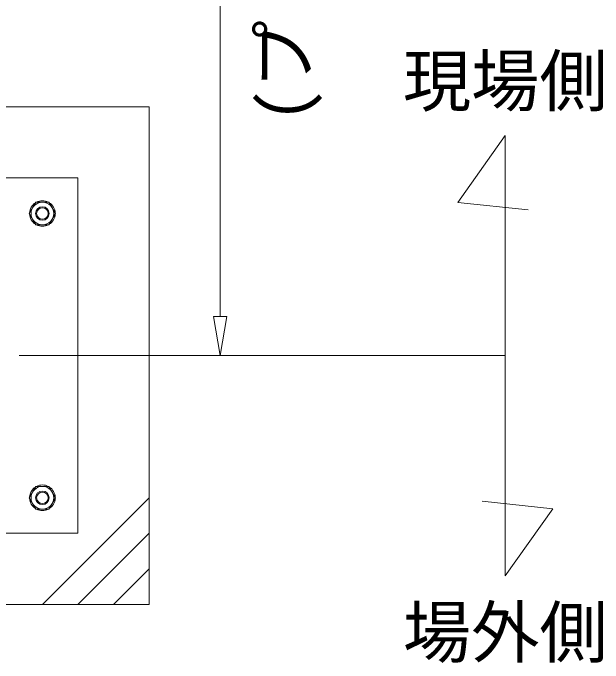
# Model space of a CAD drawing. Units: millimetres, scale not verified. Extents: x -10062 to 10062, y -16938 to 16938.
# Drawn here: x 446 to 1276, y -6495 to -5580 of the extents above; entities that cross this region are included whole.
import ezdxf
from ezdxf.enums import TextEntityAlignment as Align

# ---------------------------------------------------------------- set-up
doc = ezdxf.new("R2010")
doc.units = ezdxf.units.MM
doc.header["$LTSCALE"] = 90
doc.linetypes.add('CHAIN2', pattern=[12, 9, -1, 1, -1])
for name, color, linetype, lineweight in [('0-6_ﾎﾞﾙﾄ類', 134, 'Continuous', 18), ('0-9_基礎工事用PCA小', 134, 'Continuous', 18), ('0-C_寸法', 134, 'Continuous', 18), ('1-6_通芯', 134, 'CHAIN2', 18), ('1-B_文字', 134, 'Continuous', 18)]:
    doc.layers.add(name, color=color, linetype=linetype, lineweight=lineweight)
doc.styles.add('ＭＳ ゴシック', font='')
doc.styles.get('ＭＳ ゴシック').set_extended_font_data('MS Gothic')

msp = doc.modelspace()

# ---------------------------------------------------------------- linework, layer by layer
at = {"layer": '0-6_ﾎﾞﾙﾄ類'}
for points in [[(478.26, -5846.5), (469.03, -5862.5), (478.26, -5878.5), (496.74, -5878.5), (505.97, -5862.5), (496.74, -5846.5)], [(478.26, -6278.5), (469.03, -6262.5), (478.26, -6246.5), (496.74, -6246.5), (505.97, -6262.5), (496.74, -6278.5)]]:
    msp.add_lwpolyline(points, close=True, dxfattribs=at)
for centre, radius in [((487.5, -5862.5), 16), ((487.5, -5862.5), 9.52), ((487.5, -5862.5), 8.08), ((487.5, -6262.5), 16), ((487.5, -6262.5), 9.52), ((487.5, -6262.5), 8.08)]:
    msp.add_circle(centre, radius, dxfattribs=at)
for centre, start, end in [((487.5, -5862.5), 122.734, 177.266), ((487.5, -5862.5), 62.734, 117.266), ((487.5, -5862.5), 2.734, 57.266), ((487.5, -5862.5), 182.734, 237.266), ((487.5, -5862.5), 302.734, 357.266), ((487.5, -5862.5), 242.734, 297.266), ((487.5, -6262.5), 62.734, 117.266), ((487.5, -6262.5), 122.734, 177.266), ((487.5, -6262.5), 2.734, 57.266), ((487.5, -6262.5), 182.734, 237.266), ((487.5, -6262.5), 302.734, 357.266), ((487.5, -6262.5), 242.734, 297.266)]:
    msp.add_arc(centre, 18, start, end, dxfattribs=at)
at = {"layer": '0-9_基礎工事用PCA小'}
for p, q in [((637.5, -6262.5), (487.5, -6412.5)), ((637.5, -6312.5), (537.5, -6412.5)), ((637.5, -6362.5), (587.5, -6412.5))]:
    msp.add_line(p, q, dxfattribs=at)
for points in [[(202.22, -6412.5), (637.5, -6412.5), (637.5, -5712.5), (401.12, -5712.5)], [(401.12, -5812.5), (537.5, -5812.5), (537.5, -6312.5), (200.8, -6312.5)]]:
    msp.add_lwpolyline(points, dxfattribs=at)
at = {"layer": '0-C_寸法'}
for p, q in [((737.5, -4117.5), (737.5, -6007.5)), ((728.33, -6007.5), (737.5, -6062.5)), ((728.33, -6007.5), (746.67, -6007.5)), ((737.5, -6062.5), (746.67, -6007.5)), ((454.79, -6062.5), (738.5, -6062.5))]:
    msp.add_line(p, q, dxfattribs=at)
at = {"layer": '1-6_通芯'}
msp.add_line((-7062.5, -6062.5), (1138.5, -6062.5), dxfattribs=at)
at = {"layer": '1-B_文字'}
for points in [[(1138.5, -5752.55), (1071.76, -5847.15), (1170.76, -5857.57)], [(1138.5, -5752.55), (1138.5, -6372.45), (1205.24, -6277.85), (1106.24, -6267.43)]]:
    msp.add_lwpolyline(points, dxfattribs=at)

# ---------------------------------------------------------------- texts
at = {"layer": '0-C_寸法', "style": 'ＭＳ ゴシック'}
msp.add_text('(プレコン～打込単管芯々寸法)', height=70.38, rotation=90, dxfattribs=at).set_placement((883.1, -5734.5), align=Align.BOTTOM_LEFT)
at = {"layer": '1-B_文字', "style": 'ＭＳ ゴシック'}
for s, p in [('現場側', (994.5, -5732.15)), ('場外側', (994.5, -6508.05))]:
    msp.add_text(s, height=70.38, dxfattribs=at).set_placement(p, align=Align.BOTTOM_LEFT)

doc.saveas('drawing.dxf')
